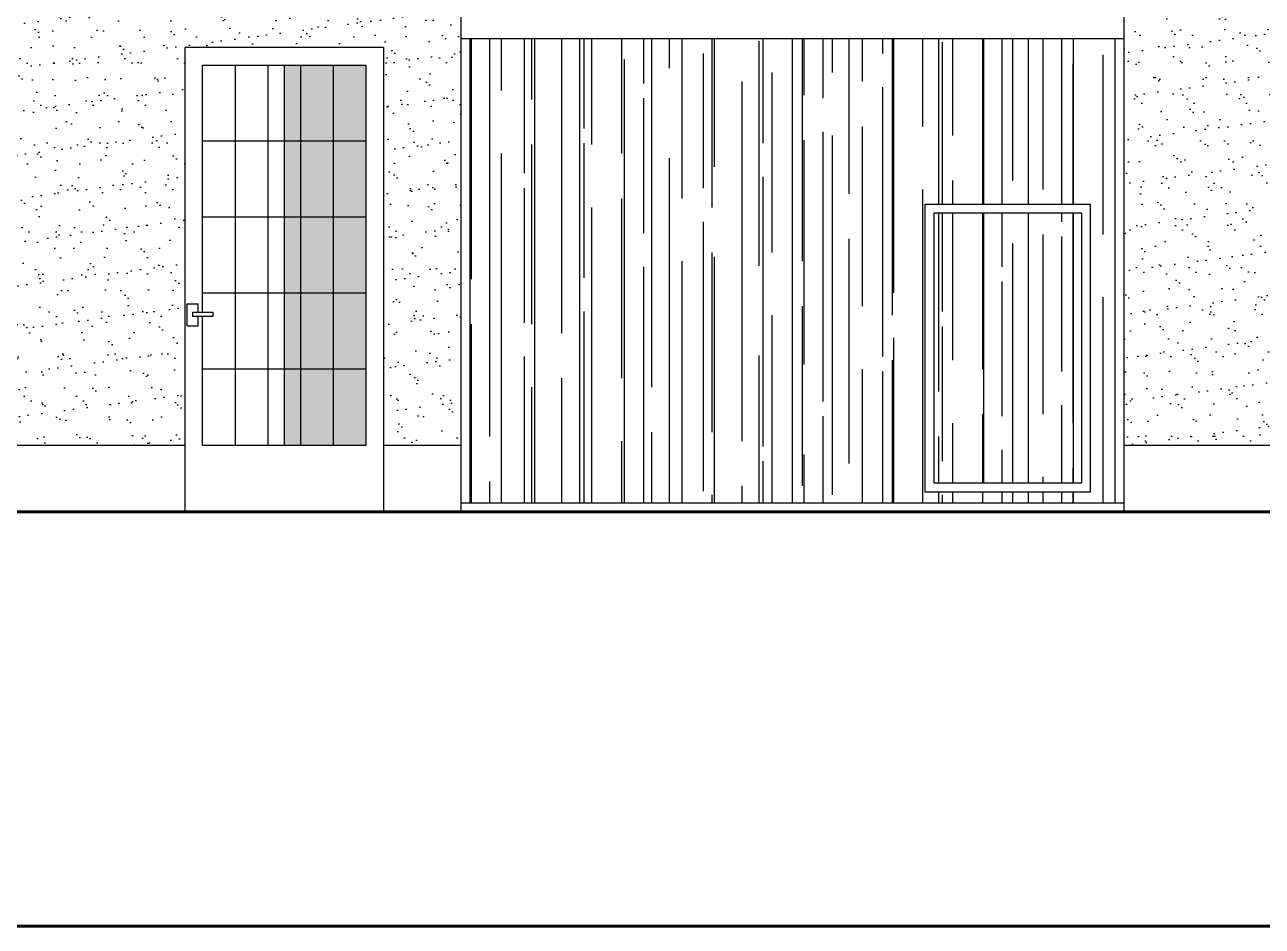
# Model space of a CAD drawing. Header units: millimetres. Extents: x -249630 to 95394, y -188036 to 109963.
# Drawn here: x -93176 to -86174, y -25396 to -20299 of the extents above; entities that cross this region are included whole.
import ezdxf

# ---------------------------------------------------------------- set-up
doc = ezdxf.new("R2010")
doc.units = ezdxf.units.MM
for name, color, linetype in [('04', 4, 'Continuous'), ('Layer1', 2, 'Continuous'), ('Layer2', 8, 'Continuous'), ('SOMBRA', 252, 'Continuous'), ('VEREDA', 1, 'Continuous')]:
    doc.layers.add(name, color=color, linetype=linetype)
doc.layers.add('MUROS', color=6, linetype='Continuous', lineweight=60)
pattern_1 = [(90, (-197986.26, -218562.96), (-254, 558.8), [3810, -508, 1270, -254]), (90, (-198113.26, -218225.14), (-337.82, -254), [762, -83.82, 1524, -190.5]), (90, (-198202.16, -218435.96), (-170.18, 1320.8), [2032, -355.6, 1016, -254])]
pattern_2 = [(37.5, (-230894.77, -222643.12), (-6.00012, 183.52996), [0, -144.78, 0, -161.925, 0, -154.78125]), (7.5, (-230894.77, -222643.12), (168.57123, 268.80941), [0, -78.105, 0, -130.4925, 0, -50.00625]), (327.5, (-231011.93, -222643.12), (296.62214, 0.53894), [0, -47.625, 0, -171.45, 0, -223.8375]), (317.5, (-231011.93, -222643.12), (286.33367, 83.5985), [0, -23.8125, 0, -112.395, 0, -128.5875])]

msp = doc.modelspace()

# ---------------------------------------------------------------- hatches: boundary and pattern name
at = {"layer": 'Layer2'}
h = msp.add_hatch(dxfattribs=at)
h.set_pattern_fill('AR-SAND', color=256, scale=3.75, style=0)
h.set_pattern_definition(pattern_2)
h.paths.add_polyline_path([(-92269.961, -20426.901), (-91144.961, -20426.901), (-91144.961, -22676.901), (-90707.461, -22676.901), (-90707.461, -20051.901), (-92957.461, -20051.901), (-97457.461, -20051.901), (-97457.461, -22676.901), (-92269.961, -22676.901)])
h.paths.add_polyline_path([(-94707.461, -21364.686), (-94688.401, -21364.686, -0.41421356), (-94750.901, -21427.186), (-95289.021, -21427.186, -0.41421356), (-95351.521, -21364.686), (-95332.461, -21364.686), (-95332.461, -20427.186), (-94707.461, -20427.186)], flags=16)
h.paths.add_polyline_path([(-94725.609, -20987.542), (-94725.609, -20987.542)], flags=0)
h.paths.add_polyline_path([(-94764.457, -20942.811, -0.01194637), (-94769.003, -20942.815, -0.00155902), (-94769.277, -20942.817, 0.37421453), (-94861.49, -21030.838, -0.04400109), (-94861.614, -21047.306, -0.04248153), (-94861.49, -21030.838, 0.30621984), (-94927.07, -20948.852), (-94927.07, -21121.106, 0.36970988), (-95019.961, -21200.149), (-95019.961, -21222.84, 0.38823632), (-94975.498, -21261.89, 0.99999674), (-94976.267, -21223.372, 0.00000173), (-94976.267, -21223.372, 1.06298225), (-94977.625, -21245.596, -1.06298225), (-94976.267, -21223.372, -1), (-94975.498, -21261.89, -0.38823642), (-95019.961, -21222.84), (-95019.961, -21229.562, -0.01878852), (-95020.804, -21222.569, -0.39002332), (-95065.295, -21261.89, -1), (-95064.526, -21223.372, 0.00002519), (-95064.528, -21223.372, 0.00000102), (-95064.528, -21223.372, 0.99994774), (-95065.295, -21261.89, 0.39002332), (-95020.804, -21222.569, -0.04450282), (-95020.694, -21205.914, 0.38531687), (-95112.852, -21121.965), (-95112.852, -20948.852, 0.30621984), (-95178.432, -21030.838, -0.04248153), (-95178.307, -21047.306, -0.04400109), (-95178.432, -21030.838, 0.37421453), (-95270.645, -20942.817, 0.10862737), (-95289.021, -20946.933), (-95289.021, -20974.472, -0.51028677), (-95275.795, -20986.773, -1.00000043), (-95314.313, -20987.542, -0.29677858), (-95289.021, -20946.933), (-95289.021, -20938.701, -0.29677854), (-95314.313, -20898.092, -0.00000187), (-95314.313, -20898.092, -0.50463137), (-95289.021, -20880.183), (-95289.021, -20463.373), (-94750.901, -20463.373), (-94750.901, -20880.183, -0.50463369), (-94725.609, -20898.092, -0.29677854), (-94750.901, -20938.701), (-94750.901, -20942.811)], flags=0)
h.paths.add_polyline_path([(-94927.074, -20770.012, 0.37497339), (-95019.961, -20851.069), (-95019.961, -20886.048, 0.3750745), (-94954.937, -20942.811, 0.3750745), (-95019.961, -20999.574), (-95019.961, -21042.062, -0.0733739), (-95020.263, -21014.695, -0.05780761), (-95019.961, -20999.574), (-95019.961, -20886.048, -0.00998319), (-95020.263, -20883.445, -0.38625043), (-95084.985, -20942.21, -0.44247594), (-95178.307, -20839.519, -0.04504082), (-95178.378, -20856.628, 0.38888778), (-95084.985, -20942.21, 0.38625043), (-95020.263, -20883.445, -0.04127264), (-95020.404, -20872.631, -0.05770091), (-95019.961, -20851.069), (-95019.961, -20688.955, -0.06403381), (-95020.15, -20665.041, -0.40317863), (-94975.498, -20623.732, -1), (-94976.267, -20662.25, 0.00002519), (-94976.265, -20662.25, 0.00000102), (-94976.265, -20662.25, 0.99994775), (-94975.498, -20623.732, 0.38823631), (-95019.961, -20662.783), (-95019.961, -20688.955, 0.37497339)], flags=0)
h.paths.add_polyline_path([(-95065.295, -20623.732, 0.99999679), (-95064.526, -20662.25, -0.9999968)], flags=0)
h = msp.add_hatch(dxfattribs=at)
h.set_pattern_fill('AR-SAND', color=256, scale=3.75, style=0)
h.set_pattern_definition(pattern_2)
h.paths.add_polyline_path([(-86082.461, -22676.901), (-84707.461, -22676.901), (-84707.461, -20051.901), (-86082.461, -20051.901)])
h.paths.add_polyline_path([(-86082.461, -20051.901), (-86270.046, -20051.901), (-86957.461, -20051.901), (-86957.461, -22676.901), (-86082.461, -22676.901)])
h = msp.add_hatch(dxfattribs=at)
h.set_pattern_fill('AR-RROOF', color=256, scale=10, angle=90, style=0)
h.set_pattern_definition(pattern_1)
h.paths.add_polyline_path([(-88832.461, -20376.901), (-90657.461, -20376.901), (-90657.461, -23001.901), (-88832.461, -23001.901)])
h.paths.add_polyline_path([(-88832.461, -23001.901), (-87007.461, -23001.901), (-87007.461, -20376.901), (-88832.461, -20376.901)])
h.paths.add_polyline_path([(-88082.461, -21314.401), (-87144.961, -21314.401), (-87144.961, -22939.401), (-88082.461, -22939.401)], flags=16)
h.paths.add_polyline_path([(-88032.461, -21364.401), (-87194.961, -21364.401), (-87194.961, -22889.401), (-88032.461, -22889.401)], flags=0)
h.paths.add_polyline_path([(-87194.961, -21364.401), (-88032.461, -21364.401), (-88032.461, -22889.401), (-87194.961, -22889.401)], flags=0)
h = msp.add_hatch(dxfattribs=at)
h.set_pattern_fill('AR-RROOF', color=256, scale=10, angle=90, style=0)
h.set_pattern_definition(pattern_1)
h.paths.add_polyline_path([(-87194.961, -21364.401), (-88032.461, -21364.401), (-88032.461, -22889.401), (-87194.961, -22889.401)])
at = {"layer": 'SOMBRA'}
h = msp.add_hatch(color=252, dxfattribs=at)
h.paths.add_polyline_path([(-91614.961, -20526.901), (-91707.461, -20526.901), (-91707.461, -20956.901), (-91614.961, -20956.901)])
h.paths.add_polyline_path([(-91614.961, -20956.901), (-91707.461, -20956.901), (-91707.461, -21386.901), (-91614.961, -21386.901)])
h.paths.add_polyline_path([(-91614.961, -21386.901), (-91707.461, -21386.901), (-91707.461, -21816.901), (-91614.961, -21816.901)])
h.paths.add_polyline_path([(-91614.961, -21816.901), (-91707.461, -21816.901), (-91707.461, -22246.901), (-91614.961, -22246.901)])
h.paths.add_polyline_path([(-91614.961, -22246.901), (-91707.461, -22246.901), (-91707.461, -22676.901), (-91614.961, -22676.901)])
h.paths.add_polyline_path([(-91429.961, -22246.901), (-91614.961, -22246.901), (-91614.961, -22676.901), (-91429.961, -22676.901)])
h.paths.add_polyline_path([(-91244.961, -22246.901), (-91429.961, -22246.901), (-91429.961, -22676.901), (-91244.961, -22676.901)])
h.paths.add_polyline_path([(-91244.961, -21816.901), (-91429.961, -21816.901), (-91429.961, -22246.901), (-91244.961, -22246.901)])
h.paths.add_polyline_path([(-91429.961, -21816.901), (-91614.961, -21816.901), (-91614.961, -22246.901), (-91429.961, -22246.901)])
h.paths.add_polyline_path([(-91244.961, -21386.901), (-91429.961, -21386.901), (-91429.961, -21816.901), (-91244.961, -21816.901)])
h.paths.add_polyline_path([(-91429.961, -21386.901), (-91614.961, -21386.901), (-91614.961, -21816.901), (-91429.961, -21816.901)])
h.paths.add_polyline_path([(-91244.961, -20956.901), (-91429.961, -20956.901), (-91429.961, -21386.901), (-91244.961, -21386.901)])
h.paths.add_polyline_path([(-91429.961, -20956.901), (-91614.961, -20956.901), (-91614.961, -21386.901), (-91429.961, -21386.901)])
h.paths.add_polyline_path([(-91244.961, -20526.901), (-91429.961, -20526.901), (-91429.961, -20956.901), (-91244.961, -20956.901)])
h.paths.add_polyline_path([(-91429.961, -20526.901), (-91614.961, -20526.901), (-91614.961, -20956.901), (-91429.961, -20956.901)])

# ---------------------------------------------------------------- linework, layer by layer
at = {"layer": '04'}
for points in [[(-90707.461, -20051.901), (-90707.461, -23051.901)], [(-86957.461, -20051.901), (-86957.461, -23051.901)], [(-92269.961, -20426.901), (-92269.961, -23051.901)], [(-91144.961, -20426.901), (-92269.961, -20426.901)], [(-91144.961, -20426.901), (-91144.961, -23051.901)]]:
    msp.add_lwpolyline(points, dxfattribs=at)
at = {"layer": 'Layer1'}
for points in [[(-90707.461, -20376.901), (-86957.461, -20376.901)], [(-88832.461, -23001.901), (-88832.461, -20376.901)], [(-91707.461, -20526.901), (-91707.461, -22676.901)], [(-90707.461, -23001.901), (-86957.461, -23001.901)]]:
    msp.add_lwpolyline(points, dxfattribs=at)
at = {"layer": 'Layer2'}
for points in [[(-92269.961, -22676.901), (-97457.461, -22676.901)], [(-84707.461, -22676.901), (-86957.461, -22676.901)]]:
    msp.add_lwpolyline(points, dxfattribs=at)
at = {"layer": 'MUROS'}
msp.add_lwpolyline([(-100852.68, -25395.954), (-44521.546, -25395.954), (-44521.546, 12104.046), (-100852.68, 12104.046)], close=True, dxfattribs=at)
msp.add_lwpolyline([(-84707.461, -23051.901), (-97457.461, -23051.901)], dxfattribs=at)
at = {"layer": 'SOMBRA'}
msp.add_lwpolyline([(-90707.461, -22676.901), (-91144.961, -22676.901)], dxfattribs=at)
at = {"layer": 'VEREDA'}
for p, q in [((-92169.961, -20526.901), (-91244.961, -20526.901)), ((-92169.961, -21923.876), (-92169.961, -20526.901)), ((-91244.961, -20526.901), (-91244.961, -22676.901)), ((-92257.461, -21876.901), (-92194.961, -21876.901)), ((-92257.461, -22001.901), (-92257.461, -21876.901)), ((-92194.961, -21923.876), (-92194.961, -21876.901)), ((-92225.57, -21923.876), (-92110.57, -21923.876)), ((-92225.57, -21948.876), (-92225.57, -21923.876)), ((-92110.57, -21948.876), (-92225.57, -21948.876)), ((-92194.961, -22001.901), (-92194.961, -21948.876)), ((-92169.961, -22676.901), (-92169.961, -21948.876)), ((-92110.57, -21923.876), (-92110.57, -21948.876)), ((-92257.461, -22001.901), (-92194.961, -22001.901)), ((-91244.961, -22676.901), (-92169.961, -22676.901))]:
    msp.add_line(p, q, dxfattribs=at)
for points in [[(-90657.461, -20376.901), (-90657.461, -23001.901)], [(-87007.461, -20376.901), (-87007.461, -23001.901)], [(-91984.961, -20526.901), (-91984.961, -22676.901)], [(-91799.961, -20526.901), (-91799.961, -22676.901)], [(-91614.961, -20526.901), (-91614.961, -22676.901)], [(-91429.961, -20526.901), (-91429.961, -22676.901)], [(-91244.961, -20956.901), (-92169.961, -20956.901)], [(-91244.961, -21386.901), (-92169.961, -21386.901)], [(-91244.961, -21816.901), (-92169.961, -21816.901)], [(-91244.961, -22246.901), (-92169.961, -22246.901)]]:
    msp.add_lwpolyline(points, dxfattribs=at)
for points in [[(-87144.961, -21314.401), (-88082.461, -21314.401), (-88082.461, -22939.401), (-87144.961, -22939.401)], [(-87194.961, -21364.401), (-88032.461, -21364.401), (-88032.461, -22889.401), (-87194.961, -22889.401)]]:
    msp.add_lwpolyline(points, close=True, dxfattribs=at)

doc.saveas('drawing.dxf')
